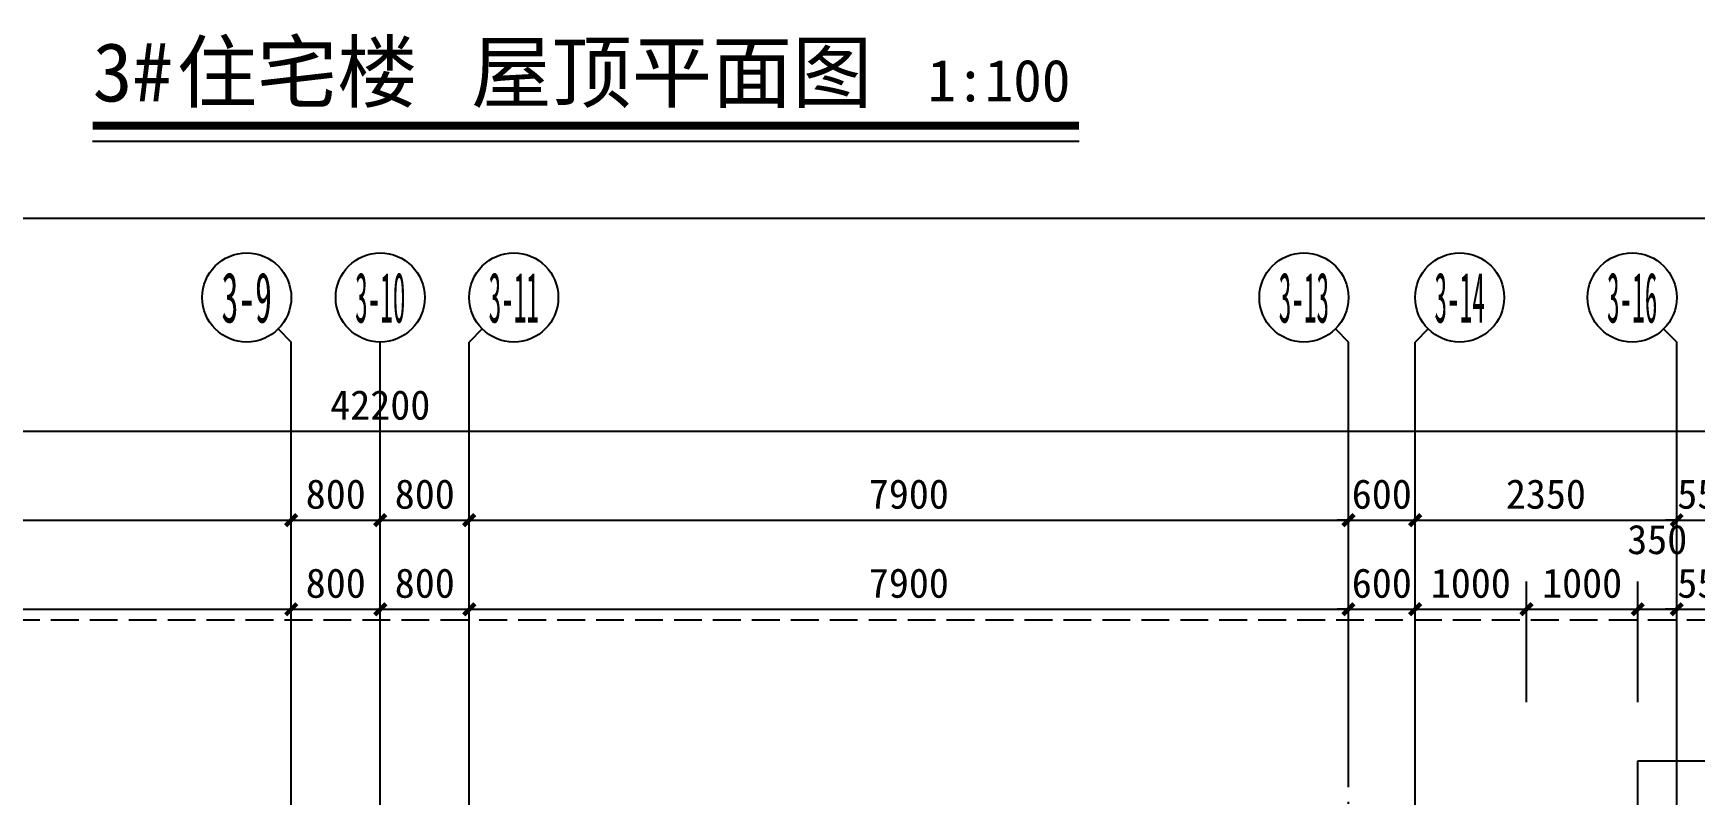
# Model space of a CAD drawing. Extents: x -46233 to 84150, y 109350 to 390860.
# Drawn here: x 25584 to 40515, y 352223 to 359063 of the extents above; entities that cross this region are included whole.
import ezdxf
from ezdxf.enums import TextEntityAlignment as Align

# ---------------------------------------------------------------- set-up
doc = ezdxf.new("R2010")
doc.units = 0
doc.header["$LTSCALE"] = 1000
doc.header["$MEASUREMENT"] = 0
doc.linetypes.add('3#-轴线$1$DOTE', pattern=[2.42, 2, -0.2, 0.02, -0.2])
doc.linetypes.add('DASH', pattern=[0.35, 0.25, -0.1])
doc.layers.get('Defpoints').update_dxf_attribs({"color": 4, "linetype": 'DASH'})
for name, color, linetype in [('3#-轴号$0$A-ANNO-AXIS-CIRC', 3, 'Continuous'), ('3#-轴号$0$A-ANNO-AXIS-TEXT', 7, 'Continuous'), ('3#-轴号$0$A-ANNO-DIMS', 3, 'Continuous'), ('3#-轴线$1$A-ANNO-DOTE', 10, '3#-轴线$1$DOTE'), ('A-ANNO-DIMS', 3, 'Continuous'), ('A-ANNO-NOTE', 3, 'Continuous'), ('A-ANNO-SYMB', 3, 'Continuous'), ('A-ANNO-TEXT', 255, 'Continuous'), ('AXIS_TEXT', 7, 'Continuous')]:
    doc.layers.add(name, color=color, linetype=linetype)
doc.styles.add('3#-轴号$0$_TCH_AXIS', font='')
doc.styles.add('3#-轴号$0$_TCH_DIM_T3', font='')
doc.styles.add('_TCH_DIM_T3', font='')
doc.styles.add('COMPLEX', font='COMPLEX')
doc.styles.get("Standard").update_dxf_attribs({"font": ''})
doc.styles.get('3#-轴号$0$_TCH_AXIS').set_extended_font_data('SimSun')
doc.styles.get('3#-轴号$0$_TCH_DIM_T3').set_extended_font_data('SimSun')
doc.styles.get('_TCH_DIM_T3').set_extended_font_data('SimSun')
doc.styles.get('Standard').set_extended_font_data('SimSun')
doc.dimstyles.new('3#-轴号$0$_TCH_ARCH&&100', dxfattribs={"dimtxt": 264.345992, "dimasz": 100, "dimexe": 250, "dimexo": 300, "dimgap": 100, "dimtad": 1, "dimdec": 0, "dimzin": 0, "dimdsep": 46, "dimtxsty": '3#-轴号$0$_TCH_DIM_T3', "dimblk": '3#-轴号$0$_ArchTick', "dimcen": 0.09, "dimclrt": 7, "dimazin": 2, "dimtfac": 1, "dimtdec": 0, "dimtix": 1, "dimtmove": 2, "dimatfit": 3, "dimfxl": 100, "dimtolj": 1, "dimtzin": 0, "dimarcsym": 0})
doc.dimstyles.new('_TCH_ARCH&&100', dxfattribs={"dimtxt": 264.345992, "dimasz": 100, "dimexe": 250, "dimexo": 300, "dimgap": 100, "dimtad": 1, "dimdec": 0, "dimzin": 0, "dimdsep": 46, "dimtxsty": '_TCH_DIM_T3', "dimblk": 'ARCHTICK', "dimcen": 0.09, "dimclrt": 7, "dimazin": 2, "dimtfac": 1, "dimtdec": 0, "dimtix": 1, "dimtmove": 2, "dimatfit": 3, "dimfxl": 100, "dimtolj": 1, "dimtzin": 0, "dimarcsym": 0})

# ---------------------------------------------------------------- blocks, each defined once
blk = doc.blocks.new('3#-轴线')
at = {"layer": '3#-轴线$1$A-ANNO-DOTE'}
for points in [[(20100, -5100), (20100, 5500)], [(20900, -16100), (20900, 5500)], [(21700, -5100), (21700, 5500)], [(29600, -3200), (29600, 5500)], [(30200, -7100), (30200, 5500)], [(32550, -7100), (32550, 5500)]]:
    blk.add_lwpolyline(points, dxfattribs=at)
blk = doc.blocks.new('_AXISO')
blk.add_circle((0, 0), 0.5)
at = {"layer": 'AXIS_TEXT', "style": 'COMPLEX', "width": 1.041667}
blk.add_attdef('A', text='', height=0.56, dxfattribs=at).set_placement((-0.25, -0.28), (0.25, -0.28), align=Align.FIT)
blk = doc.blocks.new('3#-轴号$0$_ArchTick')
at = {"color": 0, "linetype": 'ByBlock', "const_width": 0.4}
blk.add_lwpolyline([(-0.5, -0.5), (0.5, 0.5)], dxfattribs=at)
blk = doc.blocks.new('*D821')
at = {"layer": '3#-轴号$0$A-ANNO-DIMS', "color": 0, "lineweight": -2, "transparency": 16777216}
for p, q in [((12200, 4889), (12200, 5639)), ((20100, 4889), (20100, 5639)), ((12200, 5389), (20100, 5389))]:
    blk.add_line(p, q, dxfattribs=at)
at = {"layer": 'Defpoints', "color": 0, "transparency": 16777216}
for p in [(20100, 5389), (12200, 4589), (20100, 4589)]:
    blk.add_point(p, dxfattribs=at)
at = {"layer": '3#-轴号$0$A-ANNO-DIMS', "color": 0, "lineweight": -2, "transparency": 16777216, "xscale": 100, "yscale": 100, "zscale": 100, "rotation": 180}
blk.add_blockref('3#-轴号$0$_ArchTick', (12200, 5389), dxfattribs=at)
at = {"layer": '3#-轴号$0$A-ANNO-DIMS', "color": 0, "lineweight": -2, "transparency": 16777216, "xscale": 100, "yscale": 100, "zscale": 100}
blk.add_blockref('3#-轴号$0$_ArchTick', (20100, 5389), dxfattribs=at)
at = {"layer": '3#-轴号$0$A-ANNO-DIMS', "color": 7, "transparency": 16777216, "insert": (16150, 5622), "char_height": 264.3, "attachment_point": 5, "style": '3#-轴号$0$_TCH_DIM_T3'}
blk.add_mtext('\\A1;7900', dxfattribs=at)
blk = doc.blocks.new('*D822')
at = {"layer": '3#-轴号$0$A-ANNO-DIMS', "color": 0, "lineweight": -2, "transparency": 16777216}
for p, q in [((20100, 4889), (20100, 5639)), ((20900, 4889), (20900, 5639)), ((20100, 5389), (20900, 5389))]:
    blk.add_line(p, q, dxfattribs=at)
at = {"layer": 'Defpoints', "color": 0, "transparency": 16777216}
for p in [(20900, 5389), (20100, 4589), (20900, 4589)]:
    blk.add_point(p, dxfattribs=at)
at = {"layer": '3#-轴号$0$A-ANNO-DIMS', "color": 0, "lineweight": -2, "transparency": 16777216, "xscale": 100, "yscale": 100, "zscale": 100, "rotation": 180}
blk.add_blockref('3#-轴号$0$_ArchTick', (20100, 5389), dxfattribs=at)
at = {"layer": '3#-轴号$0$A-ANNO-DIMS', "color": 0, "lineweight": -2, "transparency": 16777216, "xscale": 100, "yscale": 100, "zscale": 100}
blk.add_blockref('3#-轴号$0$_ArchTick', (20900, 5389), dxfattribs=at)
at = {"layer": '3#-轴号$0$A-ANNO-DIMS', "color": 7, "transparency": 16777216, "insert": (20500, 5622), "char_height": 264.3, "attachment_point": 5, "style": '3#-轴号$0$_TCH_DIM_T3'}
blk.add_mtext('\\A1;800', dxfattribs=at)
blk = doc.blocks.new('*D823')
at = {"layer": '3#-轴号$0$A-ANNO-DIMS', "color": 0, "lineweight": -2, "transparency": 16777216}
for p, q in [((20900, 4889), (20900, 5639)), ((21700, 4889), (21700, 5639)), ((20900, 5389), (21700, 5389))]:
    blk.add_line(p, q, dxfattribs=at)
at = {"layer": 'Defpoints', "color": 0, "transparency": 16777216}
for p in [(21700, 5389), (20900, 4589), (21700, 4589)]:
    blk.add_point(p, dxfattribs=at)
at = {"layer": '3#-轴号$0$A-ANNO-DIMS', "color": 0, "lineweight": -2, "transparency": 16777216, "xscale": 100, "yscale": 100, "zscale": 100, "rotation": 180}
blk.add_blockref('3#-轴号$0$_ArchTick', (20900, 5389), dxfattribs=at)
at = {"layer": '3#-轴号$0$A-ANNO-DIMS', "color": 0, "lineweight": -2, "transparency": 16777216, "xscale": 100, "yscale": 100, "zscale": 100}
blk.add_blockref('3#-轴号$0$_ArchTick', (21700, 5389), dxfattribs=at)
at = {"layer": '3#-轴号$0$A-ANNO-DIMS', "color": 7, "transparency": 16777216, "insert": (21300, 5622), "char_height": 264.3, "attachment_point": 5, "style": '3#-轴号$0$_TCH_DIM_T3'}
blk.add_mtext('\\A1;800', dxfattribs=at)
blk = doc.blocks.new('*D824')
at = {"layer": '3#-轴号$0$A-ANNO-DIMS', "color": 0, "lineweight": -2, "transparency": 16777216}
for p, q in [((21700, 4889), (21700, 5639)), ((29600, 4889), (29600, 5639)), ((21700, 5389), (29600, 5389))]:
    blk.add_line(p, q, dxfattribs=at)
at = {"layer": 'Defpoints', "color": 0, "transparency": 16777216}
for p in [(29600, 5389), (21700, 4589), (29600, 4589)]:
    blk.add_point(p, dxfattribs=at)
at = {"layer": '3#-轴号$0$A-ANNO-DIMS', "color": 0, "lineweight": -2, "transparency": 16777216, "xscale": 100, "yscale": 100, "zscale": 100, "rotation": 180}
blk.add_blockref('3#-轴号$0$_ArchTick', (21700, 5389), dxfattribs=at)
at = {"layer": '3#-轴号$0$A-ANNO-DIMS', "color": 0, "lineweight": -2, "transparency": 16777216, "xscale": 100, "yscale": 100, "zscale": 100}
blk.add_blockref('3#-轴号$0$_ArchTick', (29600, 5389), dxfattribs=at)
at = {"layer": '3#-轴号$0$A-ANNO-DIMS', "color": 7, "transparency": 16777216, "insert": (25650, 5622), "char_height": 264.3, "attachment_point": 5, "style": '3#-轴号$0$_TCH_DIM_T3'}
blk.add_mtext('\\A1;7900', dxfattribs=at)
blk = doc.blocks.new('*D825')
at = {"layer": '3#-轴号$0$A-ANNO-DIMS', "color": 0, "lineweight": -2, "transparency": 16777216}
for p, q in [((29600, 4889), (29600, 5639)), ((30200, 4889), (30200, 5639)), ((29600, 5389), (29500, 5389)), ((29600, 5389), (30200, 5389)), ((30200, 5389), (30300, 5389))]:
    blk.add_line(p, q, dxfattribs=at)
at = {"layer": 'Defpoints', "color": 0, "transparency": 16777216}
for p in [(30200, 5389), (29600, 4589), (30200, 4589)]:
    blk.add_point(p, dxfattribs=at)
at = {"layer": '3#-轴号$0$A-ANNO-DIMS', "color": 0, "lineweight": -2, "transparency": 16777216, "xscale": 100, "yscale": 100, "zscale": 100}
blk.add_blockref('3#-轴号$0$_ArchTick', (29600, 5389), dxfattribs=at)
at = {"layer": '3#-轴号$0$A-ANNO-DIMS', "color": 0, "lineweight": -2, "transparency": 16777216, "xscale": 100, "yscale": 100, "zscale": 100, "rotation": 180}
blk.add_blockref('3#-轴号$0$_ArchTick', (30200, 5389), dxfattribs=at)
at = {"layer": '3#-轴号$0$A-ANNO-DIMS', "color": 7, "transparency": 16777216, "insert": (29900, 5622), "char_height": 264.3, "attachment_point": 5, "style": '3#-轴号$0$_TCH_DIM_T3'}
blk.add_mtext('\\A1;600', dxfattribs=at)
blk = doc.blocks.new('*D826')
at = {"layer": '3#-轴号$0$A-ANNO-DIMS', "color": 0, "lineweight": -2, "transparency": 16777216}
for p, q in [((30200, 4889), (30200, 5639)), ((32550, 4889), (32550, 5639)), ((30200, 5389), (32550, 5389))]:
    blk.add_line(p, q, dxfattribs=at)
at = {"layer": 'Defpoints', "color": 0, "transparency": 16777216}
for p in [(32550, 5389), (30200, 4589), (32550, 4589)]:
    blk.add_point(p, dxfattribs=at)
at = {"layer": '3#-轴号$0$A-ANNO-DIMS', "color": 0, "lineweight": -2, "transparency": 16777216, "xscale": 100, "yscale": 100, "zscale": 100, "rotation": 180}
blk.add_blockref('3#-轴号$0$_ArchTick', (30200, 5389), dxfattribs=at)
at = {"layer": '3#-轴号$0$A-ANNO-DIMS', "color": 0, "lineweight": -2, "transparency": 16777216, "xscale": 100, "yscale": 100, "zscale": 100}
blk.add_blockref('3#-轴号$0$_ArchTick', (32550, 5389), dxfattribs=at)
at = {"layer": '3#-轴号$0$A-ANNO-DIMS', "color": 7, "transparency": 16777216, "insert": (31375, 5622), "char_height": 264.3, "attachment_point": 5, "style": '3#-轴号$0$_TCH_DIM_T3'}
blk.add_mtext('\\A1;2350', dxfattribs=at)
blk = doc.blocks.new('*D827')
at = {"layer": '3#-轴号$0$A-ANNO-DIMS', "color": 0, "lineweight": -2, "transparency": 16777216}
for p, q in [((32550, 4889), (32550, 5639)), ((33100, 4889), (33100, 5639)), ((32550, 5389), (32450, 5389)), ((32550, 5389), (33100, 5389)), ((33100, 5389), (33200, 5389))]:
    blk.add_line(p, q, dxfattribs=at)
at = {"layer": 'Defpoints', "color": 0, "transparency": 16777216}
for p in [(33100, 5389), (32550, 4589), (33100, 4589)]:
    blk.add_point(p, dxfattribs=at)
at = {"layer": '3#-轴号$0$A-ANNO-DIMS', "color": 0, "lineweight": -2, "transparency": 16777216, "xscale": 100, "yscale": 100, "zscale": 100}
blk.add_blockref('3#-轴号$0$_ArchTick', (32550, 5389), dxfattribs=at)
at = {"layer": '3#-轴号$0$A-ANNO-DIMS', "color": 0, "lineweight": -2, "transparency": 16777216, "xscale": 100, "yscale": 100, "zscale": 100, "rotation": 180}
blk.add_blockref('3#-轴号$0$_ArchTick', (33100, 5389), dxfattribs=at)
at = {"layer": '3#-轴号$0$A-ANNO-DIMS', "color": 7, "transparency": 16777216, "insert": (32825, 5622), "char_height": 264.3, "attachment_point": 5, "style": '3#-轴号$0$_TCH_DIM_T3'}
blk.add_mtext('\\A1;550', dxfattribs=at)
blk = doc.blocks.new('_ArchTick')
at = {"color": 0, "linetype": 'ByBlock', "const_width": 0.4}
blk.add_lwpolyline([(-0.5, -0.5), (0.5, 0.5)], dxfattribs=at)
blk = doc.blocks.new('*D334')
at = {"layer": 'A-ANNO-DIMS', "color": 0, "lineweight": -2, "transparency": 16777216}
for p, q in [((20003, 353054), (20003, 354139)), ((27903, 353054), (27903, 354139)), ((20003, 353889), (27903, 353889))]:
    blk.add_line(p, q, dxfattribs=at)
at = {"layer": 'Defpoints', "color": 0, "transparency": 16777216}
for p in [(27903, 353889), (20003, 352754), (27903, 352754)]:
    blk.add_point(p, dxfattribs=at)
at = {"layer": 'A-ANNO-DIMS', "color": 0, "lineweight": -2, "transparency": 16777216, "xscale": 100, "yscale": 100, "zscale": 100, "rotation": 180}
blk.add_blockref('_ArchTick', (20003, 353889), dxfattribs=at)
at = {"layer": 'A-ANNO-DIMS', "color": 0, "lineweight": -2, "transparency": 16777216, "xscale": 100, "yscale": 100, "zscale": 100}
blk.add_blockref('_ArchTick', (27903, 353889), dxfattribs=at)
at = {"layer": 'A-ANNO-DIMS', "color": 7, "transparency": 16777216, "insert": (23953, 354122), "char_height": 264.3, "attachment_point": 5, "style": '_TCH_DIM_T3'}
blk.add_mtext('\\A1;7900', dxfattribs=at)
blk = doc.blocks.new('*D335')
at = {"layer": 'A-ANNO-DIMS', "color": 0, "lineweight": -2, "transparency": 16777216}
for p, q in [((27903, 353054), (27903, 354139)), ((28703, 353054), (28703, 354139)), ((27903, 353889), (28703, 353889))]:
    blk.add_line(p, q, dxfattribs=at)
at = {"layer": 'Defpoints', "color": 0, "transparency": 16777216}
for p in [(28703, 353889), (27903, 352754), (28703, 352754)]:
    blk.add_point(p, dxfattribs=at)
at = {"layer": 'A-ANNO-DIMS', "color": 0, "lineweight": -2, "transparency": 16777216, "xscale": 100, "yscale": 100, "zscale": 100, "rotation": 180}
blk.add_blockref('_ArchTick', (27903, 353889), dxfattribs=at)
at = {"layer": 'A-ANNO-DIMS', "color": 0, "lineweight": -2, "transparency": 16777216, "xscale": 100, "yscale": 100, "zscale": 100}
blk.add_blockref('_ArchTick', (28703, 353889), dxfattribs=at)
at = {"layer": 'A-ANNO-DIMS', "color": 7, "transparency": 16777216, "insert": (28303, 354122), "char_height": 264.3, "attachment_point": 5, "style": '_TCH_DIM_T3'}
blk.add_mtext('\\A1;800', dxfattribs=at)
blk = doc.blocks.new('*D336')
at = {"layer": 'A-ANNO-DIMS', "color": 0, "lineweight": -2, "transparency": 16777216}
for p, q in [((28703, 353054), (28703, 354139)), ((29503, 353054), (29503, 354139)), ((28703, 353889), (29503, 353889))]:
    blk.add_line(p, q, dxfattribs=at)
at = {"layer": 'Defpoints', "color": 0, "transparency": 16777216}
for p in [(29503, 353889), (28703, 352754), (29503, 352754)]:
    blk.add_point(p, dxfattribs=at)
at = {"layer": 'A-ANNO-DIMS', "color": 0, "lineweight": -2, "transparency": 16777216, "xscale": 100, "yscale": 100, "zscale": 100, "rotation": 180}
blk.add_blockref('_ArchTick', (28703, 353889), dxfattribs=at)
at = {"layer": 'A-ANNO-DIMS', "color": 0, "lineweight": -2, "transparency": 16777216, "xscale": 100, "yscale": 100, "zscale": 100}
blk.add_blockref('_ArchTick', (29503, 353889), dxfattribs=at)
at = {"layer": 'A-ANNO-DIMS', "color": 7, "transparency": 16777216, "insert": (29103, 354122), "char_height": 264.3, "attachment_point": 5, "style": '_TCH_DIM_T3'}
blk.add_mtext('\\A1;800', dxfattribs=at)
blk = doc.blocks.new('*D337')
at = {"layer": 'A-ANNO-DIMS', "color": 0, "lineweight": -2, "transparency": 16777216}
for p, q in [((29503, 353054), (29503, 354139)), ((37403, 353054), (37403, 354139)), ((29503, 353889), (37403, 353889))]:
    blk.add_line(p, q, dxfattribs=at)
at = {"layer": 'Defpoints', "color": 0, "transparency": 16777216}
for p in [(37403, 353889), (29503, 352754), (37403, 352754)]:
    blk.add_point(p, dxfattribs=at)
at = {"layer": 'A-ANNO-DIMS', "color": 0, "lineweight": -2, "transparency": 16777216, "xscale": 100, "yscale": 100, "zscale": 100, "rotation": 180}
blk.add_blockref('_ArchTick', (29503, 353889), dxfattribs=at)
at = {"layer": 'A-ANNO-DIMS', "color": 0, "lineweight": -2, "transparency": 16777216, "xscale": 100, "yscale": 100, "zscale": 100}
blk.add_blockref('_ArchTick', (37403, 353889), dxfattribs=at)
at = {"layer": 'A-ANNO-DIMS', "color": 7, "transparency": 16777216, "insert": (33453, 354122), "char_height": 264.3, "attachment_point": 5, "style": '_TCH_DIM_T3'}
blk.add_mtext('\\A1;7900', dxfattribs=at)
blk = doc.blocks.new('*D338')
at = {"layer": 'A-ANNO-DIMS', "color": 0, "lineweight": -2, "transparency": 16777216}
for p, q in [((37403, 353054), (37403, 354139)), ((38003, 353054), (38003, 354139)), ((37403, 353889), (37303, 353889)), ((37403, 353889), (38003, 353889)), ((38003, 353889), (38103, 353889))]:
    blk.add_line(p, q, dxfattribs=at)
at = {"layer": 'Defpoints', "color": 0, "transparency": 16777216}
for p in [(38003, 353889), (37403, 352754), (38003, 352754)]:
    blk.add_point(p, dxfattribs=at)
at = {"layer": 'A-ANNO-DIMS', "color": 0, "lineweight": -2, "transparency": 16777216, "xscale": 100, "yscale": 100, "zscale": 100}
blk.add_blockref('_ArchTick', (37403, 353889), dxfattribs=at)
at = {"layer": 'A-ANNO-DIMS', "color": 0, "lineweight": -2, "transparency": 16777216, "xscale": 100, "yscale": 100, "zscale": 100, "rotation": 180}
blk.add_blockref('_ArchTick', (38003, 353889), dxfattribs=at)
at = {"layer": 'A-ANNO-DIMS', "color": 7, "transparency": 16777216, "insert": (37703, 354122), "char_height": 264.3, "attachment_point": 5, "style": '_TCH_DIM_T3'}
blk.add_mtext('\\A1;600', dxfattribs=at)
blk = doc.blocks.new('*D339')
at = {"layer": 'A-ANNO-DIMS', "color": 0, "lineweight": -2, "transparency": 16777216}
for p, q in [((38003, 353054), (38003, 354139)), ((39003, 353054), (39003, 354139)), ((38003, 353889), (39003, 353889))]:
    blk.add_line(p, q, dxfattribs=at)
at = {"layer": 'Defpoints', "color": 0, "transparency": 16777216}
for p in [(39003, 353889), (38003, 352754), (39003, 352754)]:
    blk.add_point(p, dxfattribs=at)
at = {"layer": 'A-ANNO-DIMS', "color": 0, "lineweight": -2, "transparency": 16777216, "xscale": 100, "yscale": 100, "zscale": 100, "rotation": 180}
blk.add_blockref('_ArchTick', (38003, 353889), dxfattribs=at)
at = {"layer": 'A-ANNO-DIMS', "color": 0, "lineweight": -2, "transparency": 16777216, "xscale": 100, "yscale": 100, "zscale": 100}
blk.add_blockref('_ArchTick', (39003, 353889), dxfattribs=at)
at = {"layer": 'A-ANNO-DIMS', "color": 7, "transparency": 16777216, "insert": (38503, 354122), "char_height": 264.3, "attachment_point": 5, "style": '_TCH_DIM_T3'}
blk.add_mtext('\\A1;1000', dxfattribs=at)
blk = doc.blocks.new('*D340')
at = {"layer": 'A-ANNO-DIMS', "color": 0, "lineweight": -2, "transparency": 16777216}
for p, q in [((39003, 353054), (39003, 354139)), ((40003, 353054), (40003, 354139)), ((39003, 353889), (40003, 353889))]:
    blk.add_line(p, q, dxfattribs=at)
at = {"layer": 'Defpoints', "color": 0, "transparency": 16777216}
for p in [(40003, 353889), (39003, 352754), (40003, 352754)]:
    blk.add_point(p, dxfattribs=at)
at = {"layer": 'A-ANNO-DIMS', "color": 0, "lineweight": -2, "transparency": 16777216, "xscale": 100, "yscale": 100, "zscale": 100, "rotation": 180}
blk.add_blockref('_ArchTick', (39003, 353889), dxfattribs=at)
at = {"layer": 'A-ANNO-DIMS', "color": 0, "lineweight": -2, "transparency": 16777216, "xscale": 100, "yscale": 100, "zscale": 100}
blk.add_blockref('_ArchTick', (40003, 353889), dxfattribs=at)
at = {"layer": 'A-ANNO-DIMS', "color": 7, "transparency": 16777216, "insert": (39503, 354122), "char_height": 264.3, "attachment_point": 5, "style": '_TCH_DIM_T3'}
blk.add_mtext('\\A1;1000', dxfattribs=at)
blk = doc.blocks.new('*D341')
at = {"layer": 'A-ANNO-DIMS', "color": 0, "lineweight": -2, "transparency": 16777216}
for p, q in [((40003, 353054), (40003, 354139)), ((40353, 353054), (40353, 354139)), ((40003, 353889), (40353, 353889))]:
    blk.add_line(p, q, dxfattribs=at)
at = {"layer": 'Defpoints', "color": 0, "transparency": 16777216}
for p in [(40353, 353889), (40003, 352754), (40353, 352754)]:
    blk.add_point(p, dxfattribs=at)
at = {"layer": 'A-ANNO-DIMS', "color": 0, "lineweight": -2, "transparency": 16777216, "xscale": 100, "yscale": 100, "zscale": 100, "rotation": 180}
blk.add_blockref('_ArchTick', (40003, 353889), dxfattribs=at)
at = {"layer": 'A-ANNO-DIMS', "color": 0, "lineweight": -2, "transparency": 16777216, "xscale": 100, "yscale": 100, "zscale": 100}
blk.add_blockref('_ArchTick', (40353, 353889), dxfattribs=at)
at = {"layer": 'A-ANNO-DIMS', "color": 7, "transparency": 16777216, "insert": (40178, 354514), "char_height": 264.3, "attachment_point": 5, "style": '_TCH_DIM_T3'}
blk.add_mtext('\\A1;350', dxfattribs=at)
blk = doc.blocks.new('*D342')
at = {"layer": 'A-ANNO-DIMS', "color": 0, "lineweight": -2, "transparency": 16777216}
for p, q in [((40353, 353054), (40353, 354139)), ((40903, 353054), (40903, 354139)), ((40353, 353889), (40253, 353889)), ((40353, 353889), (40903, 353889)), ((40903, 353889), (41003, 353889))]:
    blk.add_line(p, q, dxfattribs=at)
at = {"layer": 'Defpoints', "color": 0, "transparency": 16777216}
for p in [(40903, 353889), (40353, 352754), (40903, 352754)]:
    blk.add_point(p, dxfattribs=at)
at = {"layer": 'A-ANNO-DIMS', "color": 0, "lineweight": -2, "transparency": 16777216, "xscale": 100, "yscale": 100, "zscale": 100}
blk.add_blockref('_ArchTick', (40353, 353889), dxfattribs=at)
at = {"layer": 'A-ANNO-DIMS', "color": 0, "lineweight": -2, "transparency": 16777216, "xscale": 100, "yscale": 100, "zscale": 100, "rotation": 180}
blk.add_blockref('_ArchTick', (40903, 353889), dxfattribs=at)
at = {"layer": 'A-ANNO-DIMS', "color": 7, "transparency": 16777216, "insert": (40628, 354122), "char_height": 264.3, "attachment_point": 5, "style": '_TCH_DIM_T3'}
blk.add_mtext('\\A1;550', dxfattribs=at)
blk = doc.blocks.new('*D435')
at = {"layer": 'A-ANNO-DIMS', "color": 0, "lineweight": -2, "transparency": 16777216}
for p, q in [((7603, 352589), (7603, 355739)), ((49803, 352589), (49803, 355739)), ((7603, 355489), (49803, 355489))]:
    blk.add_line(p, q, dxfattribs=at)
at = {"layer": 'Defpoints', "color": 0, "transparency": 16777216}
for p in [(49803, 355489), (7603, 352289), (49803, 352289)]:
    blk.add_point(p, dxfattribs=at)
at = {"layer": 'A-ANNO-DIMS', "color": 0, "lineweight": -2, "transparency": 16777216, "xscale": 100, "yscale": 100, "zscale": 100, "rotation": 180}
blk.add_blockref('_ArchTick', (7603, 355489), dxfattribs=at)
at = {"layer": 'A-ANNO-DIMS', "color": 0, "lineweight": -2, "transparency": 16777216, "xscale": 100, "yscale": 100, "zscale": 100}
blk.add_blockref('_ArchTick', (49803, 355489), dxfattribs=at)
at = {"layer": 'A-ANNO-DIMS', "color": 7, "transparency": 16777216, "insert": (28703, 355722), "char_height": 264.3, "attachment_point": 5, "style": '_TCH_DIM_T3'}
blk.add_mtext('\\A1;42200', dxfattribs=at)
blk = doc.blocks.new('3#-轴号')
at = {"layer": '3#-轴号$0$A-ANNO-AXIS-CIRC'}
for p, q in [((19982.8, 7106.5), (20100, 6989.4)), ((21817.2, 7106.5), (21700, 6989.4)), ((29482.8, 7106.5), (29600, 6989.4)), ((30317.2, 7106.5), (30200, 6989.4)), ((32432.8, 7106.5), (32550, 6989.4)), ((20100, 2989.4), (20100, 6989.4)), ((20900, 2989.4), (20900, 6989.4)), ((21700, 2989.4), (21700, 6989.4)), ((29600, 2989.4), (29600, 6989.4)), ((30200, 2989.4), (30200, 6989.4)), ((32550, 2989.4), (32550, 6989.4))]:
    blk.add_line(p, q, dxfattribs=at)
at = {"layer": 'Defpoints'}
blk.add_lwpolyline([(-2360.1, 4492.7), (44213.5, 4492.7), (44213.5, -15203.4), (-2360.1, -15203.4)], close=True, dxfattribs=at)
at = {"layer": '3#-轴号$0$A-ANNO-AXIS-CIRC'}
ref = blk.add_blockref('_AXISO', (19700, 7389.4), dxfattribs=dict(at, xscale=800, yscale=800, zscale=800))
ref.add_attrib('A', '3-9', dxfattribs={"layer": '3#-轴号$0$A-ANNO-AXIS-TEXT', "height": 452.55, "style": '3#-轴号$0$_TCH_AXIS', "width": 0.466146}).set_placement((19473.7, 7163.1), (19926.3, 7163.1), align=Align.FIT)
ref = blk.add_blockref('_AXISO', (20900, 7389.4), dxfattribs=dict(at, xscale=800, yscale=800, zscale=800))
ref.add_attrib('A', '3-10', dxfattribs={"layer": '3#-轴号$0$A-ANNO-AXIS-TEXT', "height": 452.55, "style": '3#-轴号$0$_TCH_AXIS', "width": 0.349609}).set_placement((20673.7, 7163.1), (21126.3, 7163.1), align=Align.FIT)
ref = blk.add_blockref('_AXISO', (22100, 7389.4), dxfattribs=dict(at, xscale=800, yscale=800, zscale=800))
ref.add_attrib('A', '3-11', dxfattribs={"layer": '3#-轴号$0$A-ANNO-AXIS-TEXT', "height": 452.55, "style": '3#-轴号$0$_TCH_AXIS', "width": 0.349609}).set_placement((21873.7, 7163.1), (22326.3, 7163.1), align=Align.FIT)
ref = blk.add_blockref('_AXISO', (29200, 7389.4), dxfattribs=dict(at, xscale=800, yscale=800, zscale=800))
ref.add_attrib('A', '3-13', dxfattribs={"layer": '3#-轴号$0$A-ANNO-AXIS-TEXT', "height": 452.55, "style": '3#-轴号$0$_TCH_AXIS', "width": 0.349609}).set_placement((28973.7, 7163.1), (29426.3, 7163.1), align=Align.FIT)
ref = blk.add_blockref('_AXISO', (30600, 7389.4), dxfattribs=dict(at, xscale=800, yscale=800, zscale=800))
ref.add_attrib('A', '3-14', dxfattribs={"layer": '3#-轴号$0$A-ANNO-AXIS-TEXT', "height": 452.55, "style": '3#-轴号$0$_TCH_AXIS', "width": 0.349609}).set_placement((30373.7, 7163.1), (30826.3, 7163.1), align=Align.FIT)
ref = blk.add_blockref('_AXISO', (32150, 7389.4), dxfattribs=dict(at, xscale=800, yscale=800, zscale=800))
ref.add_attrib('A', '3-16', dxfattribs={"layer": '3#-轴号$0$A-ANNO-AXIS-TEXT', "height": 452.55, "style": '3#-轴号$0$_TCH_AXIS', "width": 0.349609}).set_placement((31923.7, 7163.1), (32376.3, 7163.1), align=Align.FIT)
at = {"layer": '3#-轴号$0$A-ANNO-DIMS'}
for p1, p2, picture, middle in [((12200, 4589.4), (20100, 4589.4), '*D821', (16150, 5621.6)), ((20100, 4589.4), (20900, 4589.4), '*D822', (20500, 5621.6)), ((20900, 4589.4), (21700, 4589.4), '*D823', (21300, 5621.6)), ((21700, 4589.4), (29600, 4589.4), '*D824', (25650, 5621.6)), ((29600, 4589.4), (30200, 4589.4), '*D825', (29900, 5621.6)), ((30200, 4589.4), (32550, 4589.4), '*D826', (31375, 5621.6)), ((32550, 4589.4), (33100, 4589.4), '*D827', (32825, 5621.6))]:
    dim = blk.add_aligned_dim(p1=p1, p2=p2, distance=800, dimstyle='3#-轴号$0$_TCH_ARCH&&100', dxfattribs=at)
    dim.commit()
    dim.dimension.update_dxf_attribs({"geometry": picture, "text_midpoint": middle})

msp = doc.modelspace()

# ---------------------------------------------------------------- linework, layer by layer
msp.add_lwpolyline([(2500, 357402), (58600, 357402)])
at = {"layer": 'A-ANNO-NOTE', "color": 1}
for p, q in [((40004.2, 342719.4), (40004.2, 352527.7)), ((40004.2, 352527.7), (45523.3, 352527.7))]:
    msp.add_line(p, q, dxfattribs=at)
at = {"layer": 'A-ANNO-SYMB', "const_width": 70}
msp.add_lwpolyline([(26117.9, 358233.2), (34982.2, 358233.2)], dxfattribs=at)
at = {"layer": 'A-ANNO-SYMB'}
msp.add_lwpolyline([(26117.9, 358093.2), (34982.2, 358093.2)], dxfattribs=at)

# ---------------------------------------------------------------- block references
for name, p in [('3#-轴号', (7802.7, 349300)), ('3#-轴线', (7802.7, 348300))]:
    msp.add_blockref(name, p)

# ---------------------------------------------------------------- texts
at = {"layer": 'A-ANNO-TEXT', "color": 7}
for s, height, p in [('3#', 528.69, (26117.9, 358450)), ('住宅楼', 528.69, (26874, 358450)), ('屋顶平面图', 528.69, (29520.4, 358450)), ('1:100', 377.64, (33620.6, 358450))]:
    msp.add_text(s, height=height, dxfattribs=at).set_placement(p)

# ---------------------------------------------------------------- dimensions: what is measured, and where the dimension line sits
at = {"layer": 'A-ANNO-DIMS'}
for p1, p2, distance, picture, middle in [((7602.7, 352289.4), (49802.7, 352289.4), 3200, '*D435', (28702.7, 355721.6)), ((20002.7, 352753.7), (27902.7, 352753.7), 1135.7, '*D334', (23952.7, 354121.6)), ((27902.7, 352753.7), (28702.7, 352753.7), 1135.7, '*D335', (28302.7, 354121.6)), ((28702.7, 352753.7), (29502.7, 352753.7), 1135.7, '*D336', (29102.7, 354121.6)), ((29502.7, 352753.7), (37402.7, 352753.7), 1135.7, '*D337', (33452.7, 354121.6)), ((37402.7, 352753.7), (38002.7, 352753.7), 1135.7, '*D338', (37702.7, 354121.6)), ((38002.7, 352753.7), (39002.7, 352753.7), 1135.7, '*D339', (38502.7, 354121.6)), ((39002.7, 352753.7), (40002.7, 352753.7), 1135.7, '*D340', (39502.7, 354121.6)), ((40352.7, 352753.7), (40902.7, 352753.7), 1135.7, '*D342', (40627.7, 354121.6))]:
    dim = msp.add_aligned_dim(p1=p1, p2=p2, distance=distance, dimstyle='_TCH_ARCH&&100', dxfattribs=at)
    dim.commit()
    dim.dimension.update_dxf_attribs({"geometry": picture, "text_midpoint": middle})
dim = msp.add_linear_dim(base=(40352.7, 353889.4), p1=(40002.7, 352753.7), p2=(40352.7, 352753.7), angle=0, dimstyle='_TCH_ARCH&&100', dxfattribs=at)
dim.commit()
dim.dimension.update_dxf_attribs({"geometry": '*D341', "text_midpoint": (40177.7, 354514.4), "dimtype": 129})

doc.saveas('drawing.dxf')
